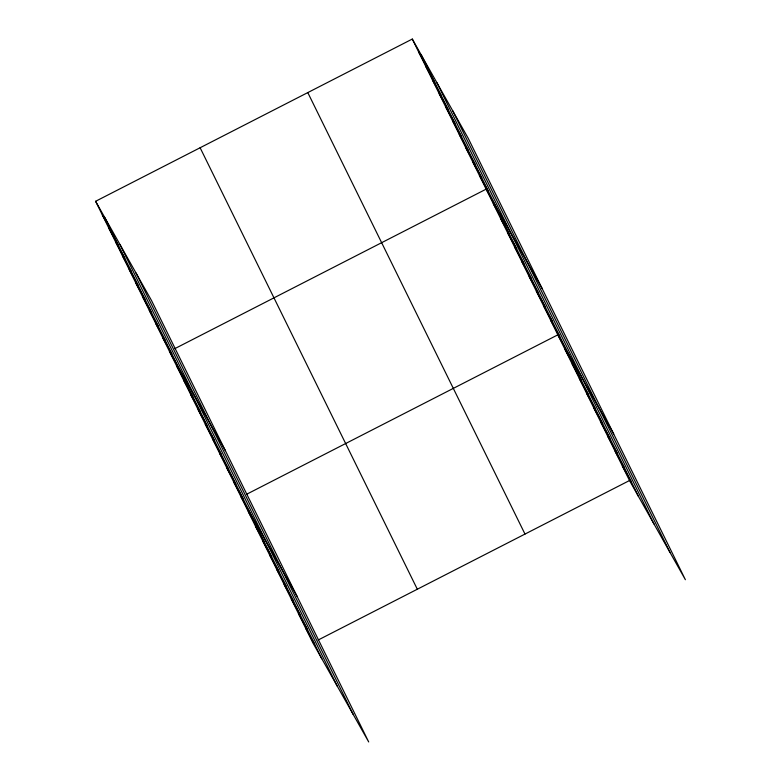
<?xml version="1.0" encoding="UTF-8"?>
<svg xmlns="http://www.w3.org/2000/svg" width="781" height="781" viewBox="0 0 781 781"><rect width="100%" height="100%" fill="white"/><g stroke="black" fill="none" stroke-linecap="round" stroke-linejoin="round"><path stroke-width="1.17" d="M95.614 201.283L151.494 300.47L368.7 741.95L312.81 642.763L95.614 201.283L412.3 39.05L468.19 138.237L685.386 579.717L629.506 480.53L412.3 39.05M174.788 348.658L486.153 189.148L542.043 288.335M246.464 494.344L557.829 334.844L613.72 434.031M318.14 640.029L629.506 480.53M419.016 52.698L428.037 68.708M425.733 66.346L434.753 82.356M432.44 79.984L441.47 96.004M439.156 93.632L448.177 109.643M445.873 107.28L454.893 123.291M452.58 120.928L461.61 136.939M459.296 134.566L468.317 150.587M466.013 148.214L475.033 164.225M472.72 161.862L481.75 177.873M479.436 175.51L488.457 191.521M493.319 203.724L502.339 219.734M500.484 218.289L509.505 234.3M507.65 232.855L516.68 248.875M514.825 247.431L523.846 263.441M521.991 261.996L531.012 278.007M529.157 276.562L538.177 292.582M536.322 291.137L545.343 307.148M543.488 305.703L552.518 321.713M550.654 320.269L559.684 336.289M564.995 349.41L574.015 365.42M572.161 363.975L581.181 379.996M579.326 378.551L588.347 394.561M586.492 393.116L595.522 409.127M593.667 407.682L602.688 423.702M600.833 422.257L609.854 438.268M607.999 436.823L617.019 452.834M615.164 451.389L624.185 467.409M622.33 465.964L631.36 481.975M102.321 214.931L111.351 230.942M109.037 228.579L118.058 244.59M115.754 242.217L124.775 258.238M122.461 255.865L131.491 271.876M129.177 269.513L138.198 285.524M135.894 283.161L144.915 299.172M142.601 296.8L151.631 312.82M149.317 310.447L158.338 326.468M156.034 324.095L165.055 340.106M162.741 337.743L171.771 353.754M169.457 351.391L225.348 450.578M176.623 365.957L185.644 381.968M183.789 380.523L192.819 396.533M190.954 395.098L199.985 411.109M198.13 409.664L207.15 425.674M205.296 424.229L214.316 440.24M212.461 438.795L221.482 454.815M219.627 453.37L228.648 469.381M226.793 467.936L235.823 483.947M233.968 482.502L242.989 498.522M241.134 497.077L297.024 596.264M248.299 511.643L257.32 527.653M255.465 526.209L264.486 542.229M262.631 540.784L271.661 556.794M269.806 555.35L278.827 571.36M276.972 569.915L285.992 585.935M284.138 584.491L293.158 600.501M291.303 599.056L300.324 615.067M298.469 613.622L307.499 629.642M305.635 628.197L314.665 644.208M452.726 110.795L669.922 552.265M436.794 82.513L653.99 523.992M421.33 55.06L638.526 496.54M307.792 92.588L524.988 534.067M200.121 147.746L417.318 589.225M136.031 273.028L353.227 714.498M120.098 244.746L337.294 686.226M104.634 217.294L321.831 658.773"/></g></svg>
